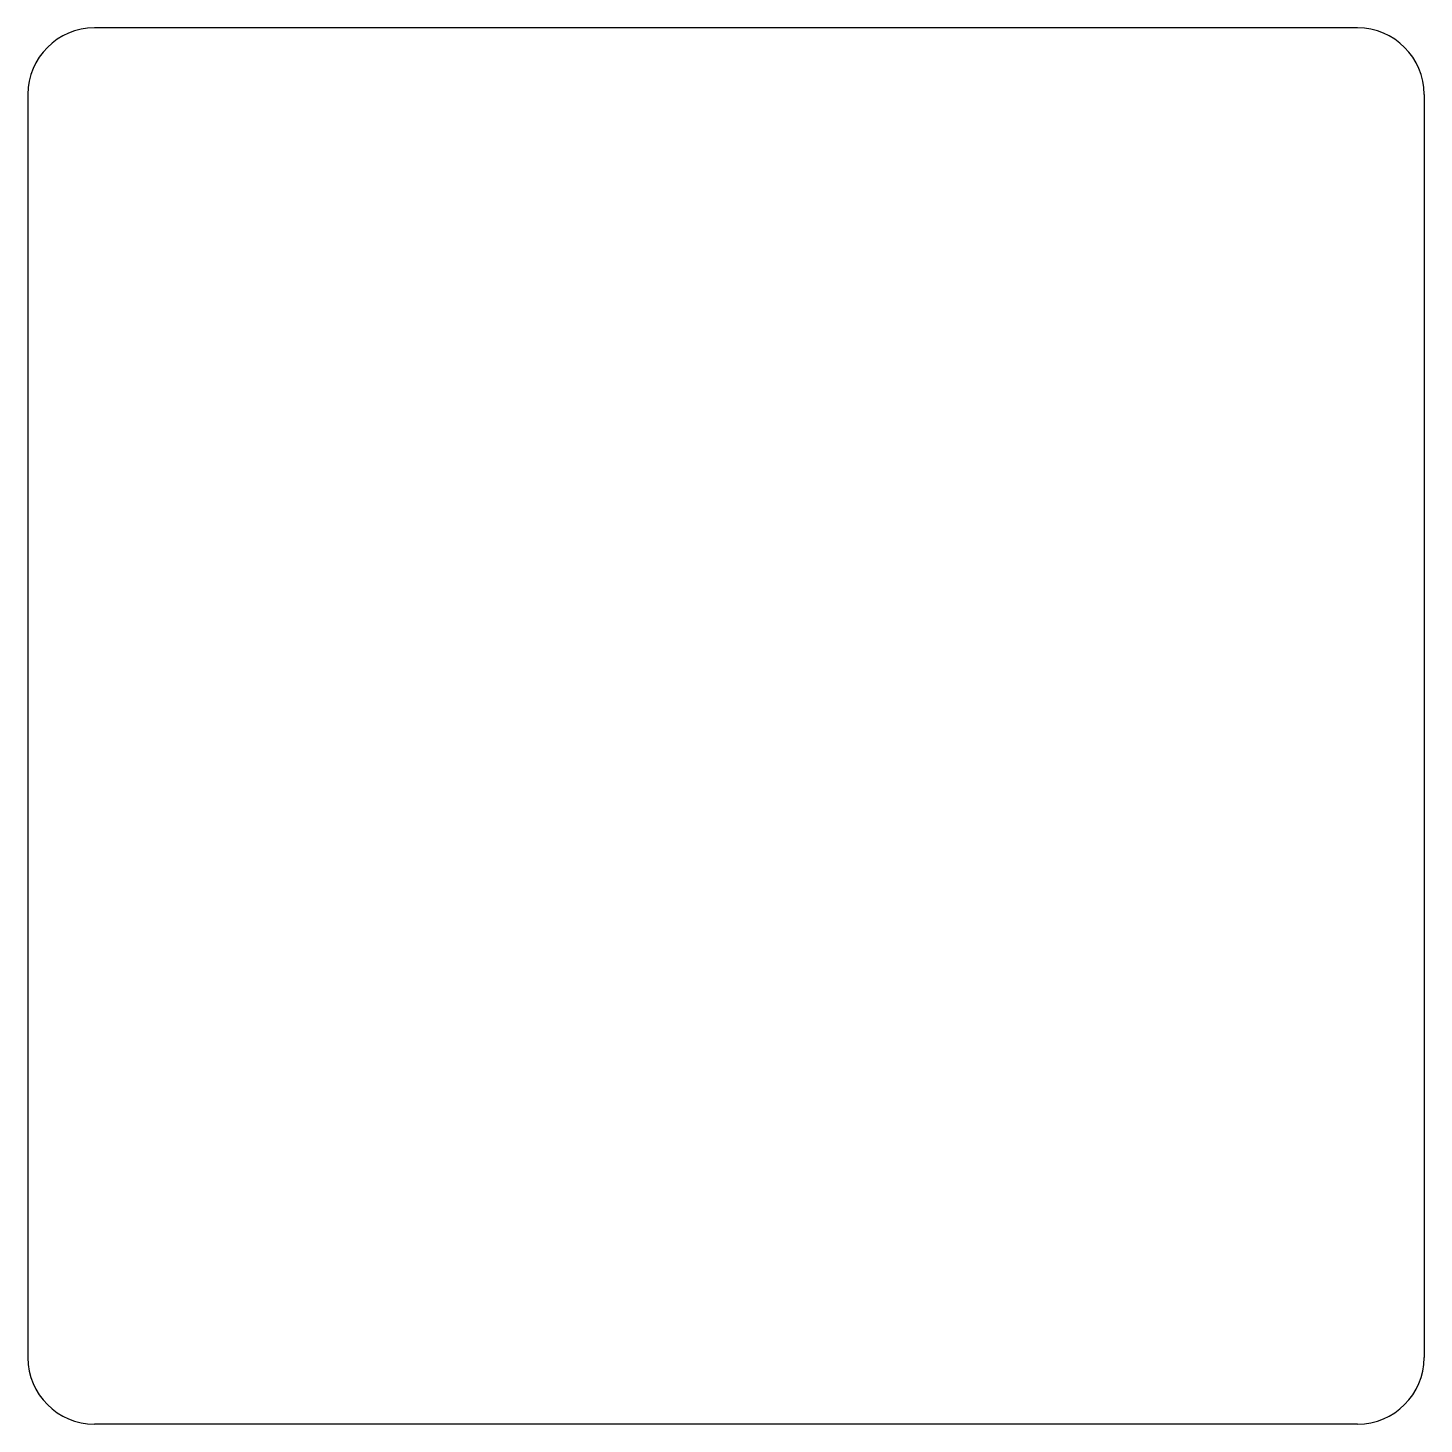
# Model space of a CAD drawing. Extents: x 1.4 to 11.9, y 2.8 to 13.3.
import ezdxf

# ---------------------------------------------------------------- set-up
doc = ezdxf.new("R2010")
doc.units = 0
doc.layers.add('VISIBLE', color=7, linetype='CONTINUOUS')

msp = doc.modelspace()

# ---------------------------------------------------------------- linework, layer by layer
at = {"layer": 'VISIBLE'}
for p, q in [((11.37, 13.317), (1.87, 13.317)), ((1.37, 12.817), (1.37, 3.317)), ((11.87, 12.817), (11.87, 3.317)), ((11.37, 2.817), (1.87, 2.817))]:
    msp.add_line(p, q, dxfattribs=at)
for centre, start, end in [((1.87, 12.817), 90, 180), ((11.37, 12.817), 0, 90), ((1.87, 3.317), 180, 270), ((11.37, 3.317), 270, 0)]:
    msp.add_arc(centre, 0.5, start, end, dxfattribs=at)

doc.saveas('drawing.dxf')
